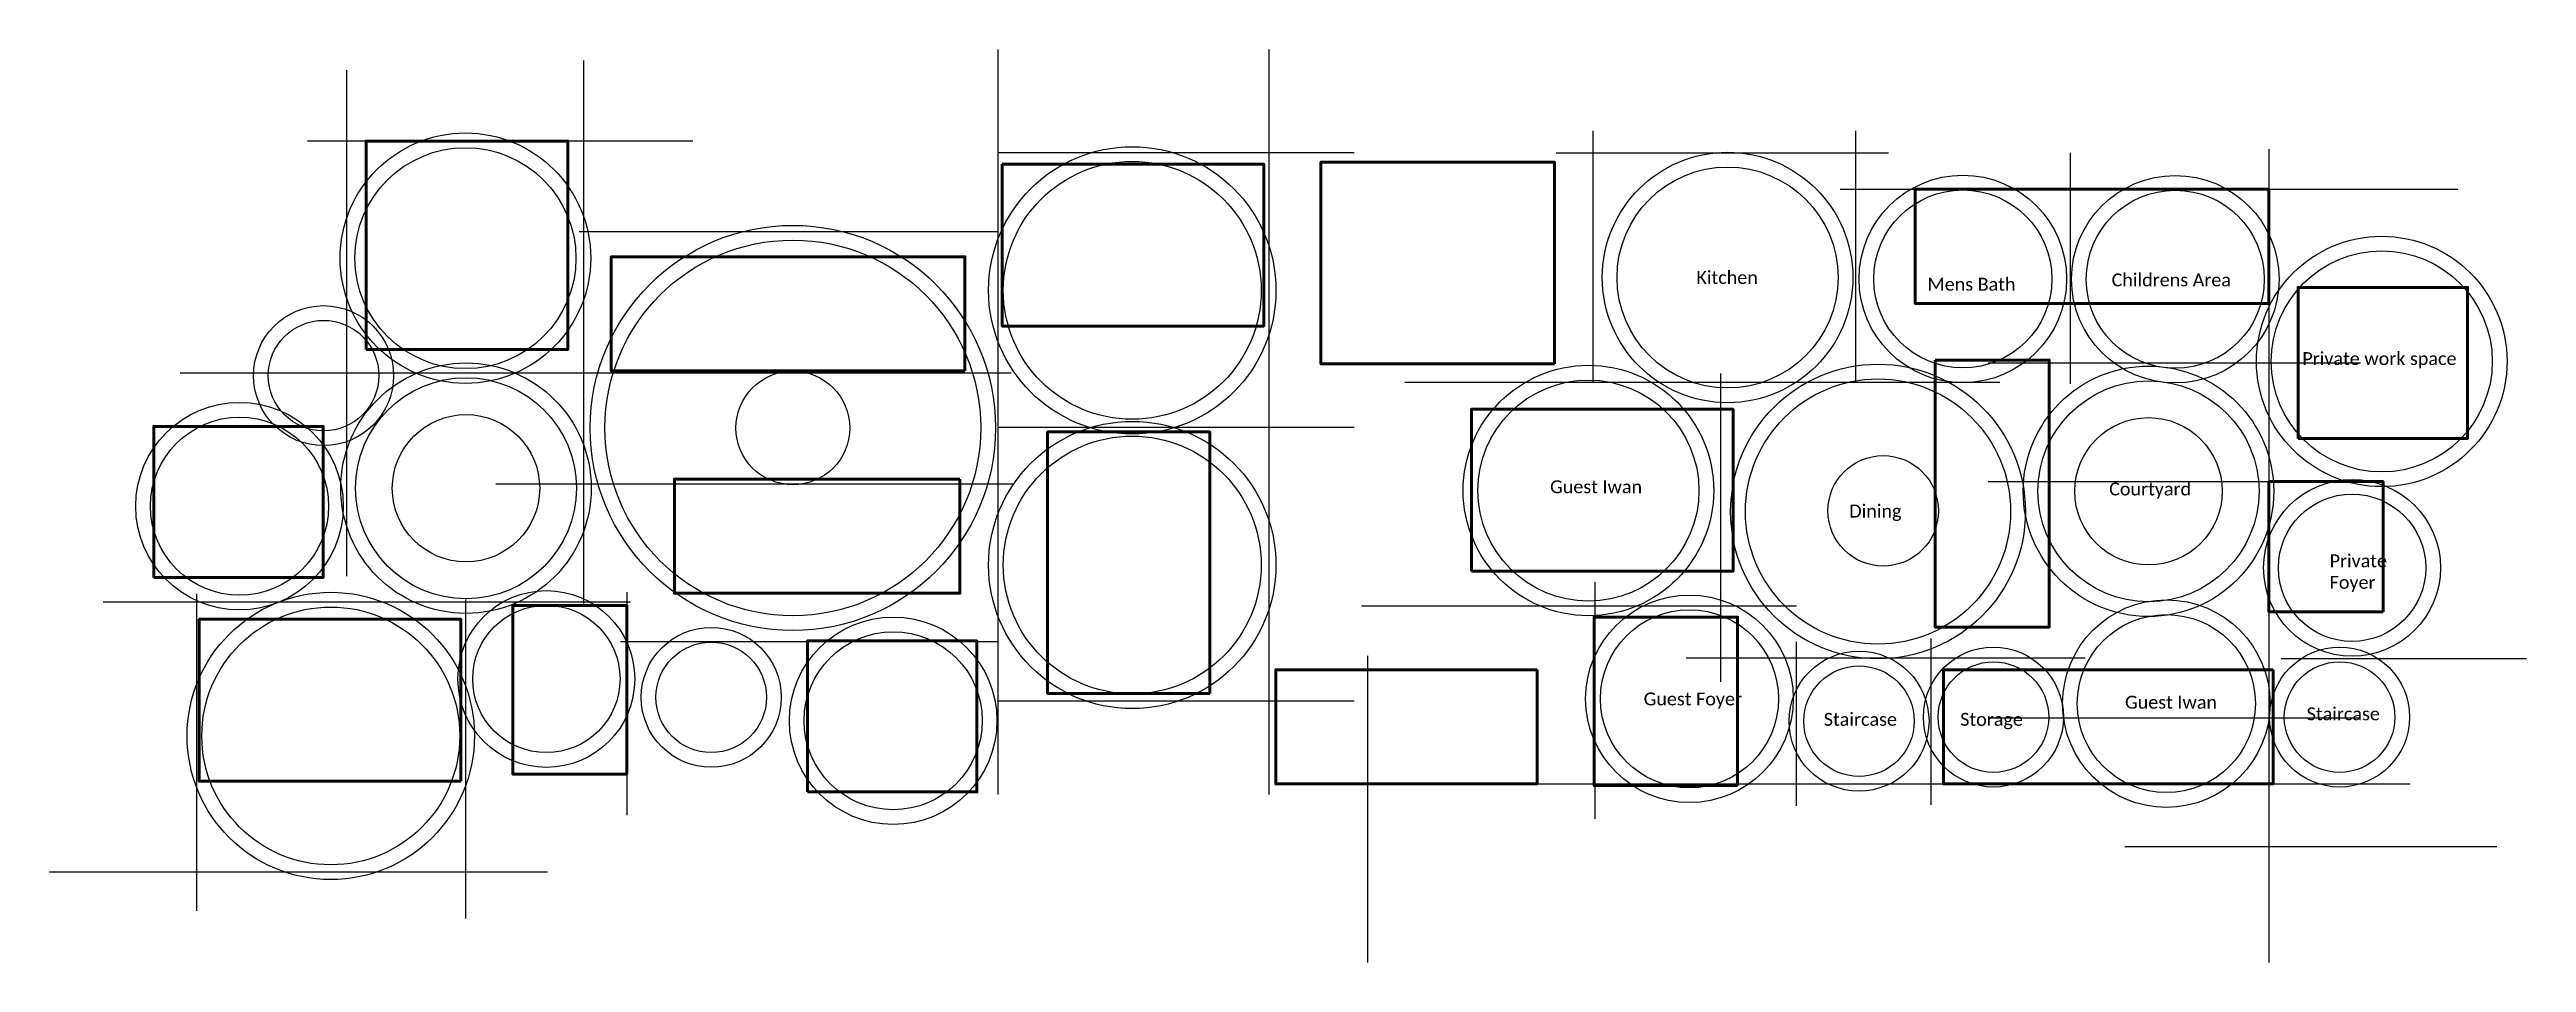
# Model space of a CAD drawing. Header units: millimetres. Extents: x 89344 to 156573, y -26484 to -1696.
import ezdxf

# ---------------------------------------------------------------- set-up
doc = ezdxf.new("R2010")
doc.units = ezdxf.units.MM
doc.header["$MEASUREMENT"] = 0
doc.layers.add('525-TEXT-20', color=251, linetype='Continuous', lineweight=0)
doc.layers.add('Default', color=7, linetype='Continuous', true_color=0xffffff)
doc.layers.add('grid', color=7, linetype='Continuous', true_color=0x4d4d4d)
doc.layers.add('Layer 01', color=7, linetype='Continuous', lineweight=60, true_color=0xc80000)
doc.styles.add('_TEXT-30', font='arial.ttf', dxfattribs={"height": 60})

msp = doc.modelspace()

# ---------------------------------------------------------------- linework, layer by layer
at = {"layer": 'Default'}
for centre, radius in [((100632, -7361), 3400), ((100632, -7361), 3000), ((118731, -8235), 3900), ((134890, -7886), 3400), ((118731, -8235), 3500), ((134890, -7886), 3000), ((141275, -7925), 2817), ((147041, -7933), 2817), ((141275, -7925), 2417), ((147041, -7933), 2417), ((109519, -11970), 5500), ((109519, -11970), 5100), ((152645, -10165), 3400), ((152645, -10165), 3000), ((96781, -10550), 1900), ((96781, -10550), 1500), ((100648, -13607), 3400), ((100648, -13607), 3000), ((109519, -11970), 1544), ((131113, -13670), 3400), ((131113, -13670), 3000), ((138973, -14240), 4000), ((138973, -14240), 3600), ((146314, -13691), 3400), ((146314, -13691), 3000), ((94501, -14095), 2817), ((94501, -14095), 2417), ((100648, -13607), 2000), ((118731, -15692), 3900), ((146314, -13691), 2000), ((118731, -15692), 3500), ((139113, -14221), 1500), ((151840, -15768), 2400), ((151840, -15768), 2000), ((96978, -20333), 3900), ((102829, -18786), 2400), ((102829, -18786), 2000), ((133854, -19325), 2817), ((146799, -19455), 2817), ((96978, -20333), 3500), ((107303, -19285), 1900), ((112243, -19921), 2817), ((133854, -19325), 2417), ((146799, -19455), 2417), ((107303, -19285), 1500), ((112243, -19921), 2417), ((138457, -19932), 1900), ((142106, -19822), 1900), ((151501, -19822), 1900), ((138457, -19932), 1500), ((142106, -19822), 1500), ((151501, -19822), 1500)]:
    msp.add_circle(centre, radius, dxfattribs=at)
at = {"layer": 'grid'}
for p, q in [((103841, -1996), (103841, -16735)), ((115089, -21926), (115089, -1696)), ((122446, -21926), (122446, -1696)), ((97406, -2257), (97406, -15996)), ((131244, -10730), (131244, -3905)), ((138368, -10730), (138368, -3905)), ((96347, -4177), (106801, -4177)), ((124759, -4500), (115089, -4500)), ((130239, -4500), (139254, -4500)), ((144189, -4498), (144189, -10776)), ((149581, -4401), (149581, -26484)), ((137947, -5488), (154707, -5488)), ((103717, -6637), (115075, -6637)), ((92888, -10478), (115444, -10478)), ((126127, -10730), (142279, -10730)), ((134704, -18865), (134704, -10495)), ((141965, -10200), (152069, -10200)), ((124759, -11957), (115089, -11957)), ((141965, -13426), (152069, -13426)), ((101455, -13484), (115498, -13484)), ((90799, -16695), (105100, -16695)), ((93336, -16477), (93336, -25083)), ((100633, -16626), (100633, -25291)), ((105009, -16426), (105009, -22483)), ((124956, -16803), (136760, -16803)), ((131293, -22587), (131293, -16161)), ((104842, -17765), (115089, -17765)), ((136764, -22227), (136764, -17775)), ((140412, -22205), (140412, -17686)), ((125120, -18161), (125120, -26484)), ((133763, -18210), (144597, -18210)), ((149913, -18231), (156573, -18231)), ((124759, -19387), (115089, -19387)), ((141965, -19842), (152069, -19842)), ((126511, -21637), (144597, -21637)), ((135318, -21637), (153403, -21637)), ((145669, -23339), (155773, -23339)), ((102858, -24034), (89344, -24034))]:
    msp.add_line(p, q, dxfattribs=at)
at = {"layer": 'Layer 01'}
for points in [[(97934, -9839), (103413, -9839), (103413, -4180), (97934, -4180)], [(115202, -4804), (115202, -9204), (122302, -9204), (122302, -4804)], [(130188, -10233), (130188, -4754), (123854, -4754), (123854, -10233)], [(149581, -8588), (149581, -5488), (139981, -5488), (139981, -8588)], [(114191, -10422), (114191, -7322), (104591, -7322), (104591, -10422)], [(150373, -12255), (154973, -12255), (154973, -8155), (150373, -8155)], [(140520, -10128), (140520, -17378), (143620, -17378), (143620, -10128)], [(92172, -16028), (96772, -16028), (96772, -11928), (92172, -11928)], [(120835, -19180), (116435, -19180), (116435, -12080), (120835, -12080)], [(127939, -15861), (127939, -11461), (135039, -11461), (135039, -15861)], [(114056, -13358), (106306, -13358), (106306, -16458), (114056, -16458)], [(152681, -16961), (152681, -13426), (149581, -13426), (149581, -16961)], [(105017, -21368), (105017, -16792), (101917, -16792), (101917, -21368)], [(100508, -21565), (100508, -17165), (93408, -17165), (93408, -21565)], [(135162, -21680), (135162, -17104), (131265, -17104), (131265, -21680)], [(109915, -21854), (114515, -21854), (114515, -17754), (109915, -17754)], [(129721, -18537), (122626, -18537), (122626, -21637), (129721, -21637)], [(149701, -18537), (140750, -18537), (140750, -21637), (149701, -21637)]]:
    msp.add_lwpolyline(points, close=True, dxfattribs=at)

# ---------------------------------------------------------------- texts
at = {"layer": '525-TEXT-20', "char_height": 350, "width": 9775.95, "attachment_point": 1, "style": '_TEXT-30'}
for s, insert in [('\\A1;{\\fCalibri Light|b0|i0|c0|p34;Kitchen }', (134044, -7710)), ('\\A1;{\\fCalibri Light|b0|i0|c0|p34;Mens Bath }', (140316, -7894)), ('\\A1;{\\fCalibri Light|b0|i0|c0|p34;Childrens Area}', (145314, -7776)), ('\\A1;{\\fCalibri Light|b0|i0|c0|p34;Private work space}', (150489, -9912)), ('\\A1;{\\fCalibri Light|b0|i0|c0|p34;Guest Iwan }', (130072, -13393)), ('\\A1;{\\fCalibri Light|b0|i0|c0|p34;Courtyard}', (145247, -13453)), ('\\A1;{\\fCalibri Light|b0|i0|c0|p34;Dining }', (138194, -14053)), ('\\A1;{\\fCalibri Light|b0|i0|c0|p34;Private \\PFoyer}', (151230, -15404)), ('\\A1;{\\fCalibri Light|b0|i0|c0|p34;Guest Foyer }', (132612, -19154)), ('\\A1;{\\fCalibri Light|b0|i0|c0|p34;Guest Iwan }', (145677, -19243)), ('\\A1;{\\fCalibri Light|b0|i0|c0|p34;Staircase }', (137500, -19708)), ('\\A1;{\\fCalibri Light|b0|i0|c0|p34;Storage }', (141204, -19708)), ('\\A1;{\\fCalibri Light|b0|i0|c0|p34;Staircase }', (150608, -19558))]:
    msp.add_mtext(s, dxfattribs=dict(at, insert=insert))

doc.saveas('drawing.dxf')
